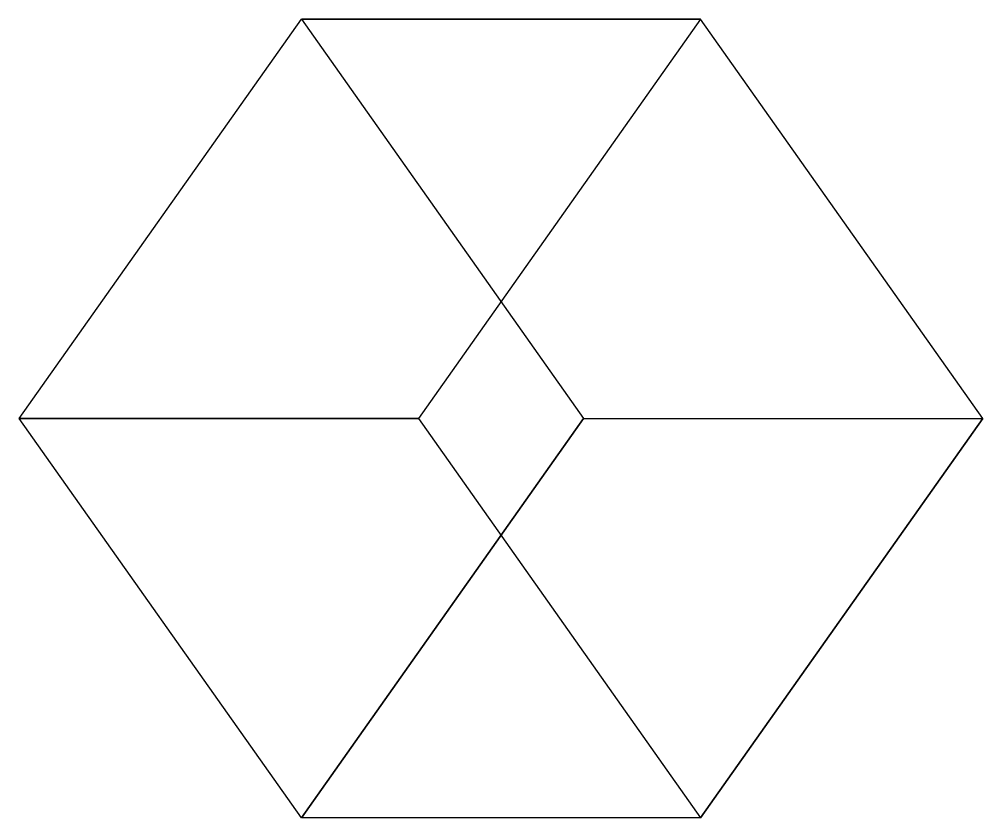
# Model space of a CAD drawing. Header units: metres. Extents: x 19 to 20.71, y -0.71 to 0.71.
import ezdxf

# ---------------------------------------------------------------- set-up
doc = ezdxf.new("R2010")
doc.units = ezdxf.units.M

msp = doc.modelspace()

# ---------------------------------------------------------------- linework, layer by layer
at = {"layer": 'Mesh #1'}
msp.add_3dface([(20, 0), (20.7071, 0, 0.7071), (20.2071, 0.7071, 1.2071), (19.5, 0.7071, 0.5)], dxfattribs=at)
at = {"layer": 'Mesh #2'}
msp.add_3dface([(19, 0, 1), (19.7071, 0, 1.7071), (20.2071, -0.7071, 1.2071), (19.5, -0.7071, 0.5)], dxfattribs=at)
at = {"layer": 'Mesh #3'}
msp.add_3dface([(20, 0), (19.5, -0.7071, 0.5), (19, 0, 1), (19.5, 0.7071, 0.5)], dxfattribs=at)
at = {"layer": 'Mesh #4'}
msp.add_3dface([(20.2071, 0.7071, 1.2071), (19.7071, 0, 1.7071), (20.2071, -0.7071, 1.2071), (20.7071, 0, 0.7071)], dxfattribs=at)
at = {"layer": 'Mesh #5'}
msp.add_3dface([(20, 0), (20.7071, 0, 0.7071), (20.2071, -0.7071, 1.2071), (19.5, -0.7071, 0.5)], dxfattribs=at)
at = {"layer": 'Mesh #6'}
msp.add_3dface([(19.5, 0.7071, 0.5), (20.2071, 0.7071, 1.2071), (19.7071, 0, 1.7071), (19, 0, 1)], dxfattribs=at)

doc.saveas('drawing.dxf')
